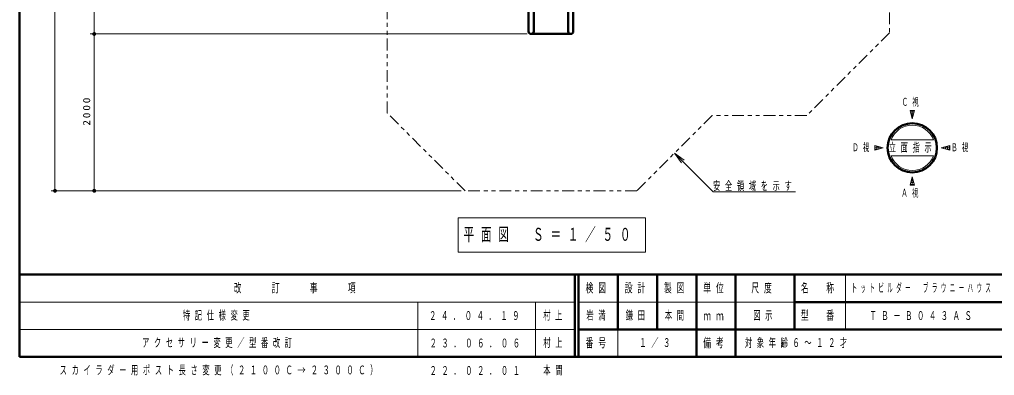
# Model space of a CAD drawing. Units: millimetres on the paper, scale 1:50. Extents: x -385 to 0, y -594 to 267.
# Drawn here: x -385 to -136.5, y -4.7 to 86.1 of the extents above; entities that cross this region are included whole.
import ezdxf

# ---------------------------------------------------------------- set-up
doc = ezdxf.new("R2010")
doc.units = ezdxf.units.MM
doc.linetypes.add('USER3', pattern=[8, 3, -1, 1, -1, 1, -1])
doc.layers.add('LY_1', color=140, linetype='Continuous', lineweight=50)
doc.styles.add('ＭＳ ゴシック', font='')
doc.styles.get('ＭＳ ゴシック').set_extended_font_data('MS Gothic')

# ---------------------------------------------------------------- blocks, each defined once
blk = doc.blocks.new('filled_dot')
at = {"color": 0, "linetype": 'Continuous', "lineweight": -2, "const_width": 1.25}
blk.add_lwpolyline([(-0.625, 0, 1), (0.625, 0, 1)], format="xyb", close=True, dxfattribs=at)

msp = doc.modelspace()

# ---------------------------------------------------------------- linework, layer by layer
at = {"layer": 'LY_1', "color": 7}
for p, q in [((-385, 267), (-385, 0)), ((-385, 21), (0, 21)), ((-385, 0), (0, 0))]:
    msp.add_line(p, q, dxfattribs=at)
at = {"layer": 'LY_1', "color": 7, "lineweight": 13}
for p, q in [((-375.954, 42.378), (-375.954, 233.722)), ((-365.954, 79.378), (-365.954, 200.722)), ((-255.613, 82.378), (-366.954, 82.378)), ((-255.613, 82.378), (-366.954, 82.378)), ((-365.954, 42.378), (-365.954, 82.378)), ((-156.888, 62.881), (-158.046, 62.881)), ((-157.467, 60.721), (-158.046, 62.881)), ((-158, 62.71), (-158, 62.881)), ((-157.944, 62.5), (-156.99, 62.5)), ((-157.5, 60.844), (-157.5, 62.881)), ((-156.888, 62.881), (-157.467, 60.721)), ((-157, 62.464), (-157, 62.881)), ((-157.81, 62), (-157.124, 62)), ((-157.676, 61.5), (-157.258, 61.5)), ((-157.542, 61), (-157.392, 61)), ((-162.896, 55.335), (-152.038, 55.335)), ((-167.013, 52.757), (-167.013, 53.914)), ((-164.853, 53.335), (-167.013, 53.914)), ((-167.013, 53.5), (-165.467, 53.5)), ((-167.013, 52.757), (-164.853, 53.335)), ((-167.013, 53), (-166.104, 53)), ((-167, 52.76), (-167, 53.911)), ((-166.5, 52.894), (-166.5, 53.777)), ((-166, 53.028), (-166, 53.643)), ((-165.5, 53.162), (-165.5, 53.509)), ((-165, 53.296), (-165, 53.375)), ((-150.082, 53.335), (-147.921, 53.914)), ((-147.921, 52.757), (-150.082, 53.335)), ((-150, 53.314), (-150, 53.357)), ((-149.5, 53.18), (-149.5, 53.491)), ((-149.467, 53.5), (-147.922, 53.5)), ((-149, 53.046), (-149, 53.625)), ((-148.83, 53), (-147.922, 53)), ((-148.5, 52.912), (-148.5, 53.759)), ((-148, 52.778), (-148, 53.893)), ((-147.922, 52.757), (-147.922, 53.914)), ((-216.306, 49.505), (-218.073, 51.979)), ((-218.073, 51.979), (-215.598, 50.212)), ((-218.073, 51.979), (-215.952, 49.858)), ((-218.073, 51.979), (-208.222, 42.128)), ((-162.896, 51.335), (-152.038, 51.335)), ((-158.046, 43.79), (-157.467, 45.95)), ((-157.722, 45), (-157.213, 45)), ((-157.588, 45.5), (-157.347, 45.5)), ((-157.5, 43.79), (-157.5, 45.827)), ((-157.467, 45.95), (-156.888, 43.79)), ((-272.451, 42.378), (-376.954, 42.378)), ((-272.451, 42.378), (-366.954, 42.378)), ((-158.046, 43.79), (-156.888, 43.79)), ((-158, 43.79), (-158, 43.961)), ((-157.99, 44), (-156.945, 44)), ((-157.856, 44.5), (-157.079, 44.5)), ((-157, 43.79), (-157, 44.206)), ((-208.222, 42.128), (-187.222, 42.128)), ((-273.238, 35.482), (-273.238, 26.682)), ((-225.438, 35.482), (-273.238, 35.482)), ((-225.438, 26.682), (-225.438, 35.482)), ((-273.238, 26.682), (-225.438, 26.682)), ((-174.5, 21), (-174.5, 7)), ((-385, 14), (-243.5, 14)), ((-283.5, 14), (-283.5, 0)), ((-253.5, 14), (-253.5, 0)), ((-242.5, 14), (-187.5, 14)), ((-385, 7), (-243.5, 7)), ((-232.5, 7), (-232.5, 0))]:
    msp.add_line(p, q, dxfattribs=at)
at = {"layer": 'LY_1'}
for p, q in [((-255.263, 83.028), (-255.263, 144.278)), ((-253.963, 83.028), (-253.963, 144.278)), ((-245.163, 83.028), (-245.163, 144.278)), ((-243.863, 83.028), (-243.863, 144.278)), ((-254.613, 82.378), (-244.513, 82.378)), ((-243.5, 21), (-243.5, 0)), ((-242.5, 21), (-242.5, 0)), ((-232.5, 21), (-232.5, 7)), ((-222.5, 21), (-222.5, 7)), ((-212.5, 21), (-212.5, 0)), ((-202.5, 21), (-202.5, 7)), ((-187.5, 21), (-187.5, 7)), ((-187.5, 14), (-70, 14)), ((-242.5, 7), (0, 7)), ((-202.5, 7), (-202.5, 0))]:
    msp.add_line(p, q, dxfattribs=at)
at = {"layer": 'LY_1', "color": 7, "linetype": 'USER3', "lineweight": 13}
msp.add_lwpolyline([(-144.792, 203.264), (-144.792, 160.179), (-160.172, 144.799), (-160.172, 98.955), (-163.283, 95.844), (-163.283, 82.669), (-184.371, 61.581), (-208.472, 61.581), (-227.675, 42.378), (-271.451, 42.378), (-291.263, 62.19), (-291.263, 107.867), (-332.344, 107.867), (-353.954, 129.477), (-353.954, 175.039), (-332.344, 196.649), (-286.527, 196.649), (-286.217, 196.959), (-280.022, 196.959), (-266.451, 210.53), (-250.767, 210.53), (-227.575, 233.722), (-175.25, 233.722)], close=True, dxfattribs=at)
at = {"layer": 'LY_1'}
msp.add_circle((-157.467, 53.335), 6.286, dxfattribs=at)
for centre, start, end in [((-254.613, 83.028), 180, 270), ((-254.613, 83.028), 270, 0), ((-244.513, 83.028), 180, 270), ((-244.513, 83.028), 270, 0)]:
    msp.add_arc(centre, 0.65, start, end, dxfattribs=at)
at = {"layer": 'LY_1', "color": 7, "lineweight": 13}
for start, end in [(20.22325, 159.77675), (200.22325, 339.77675)]:
    msp.add_arc((-157.467, 53.335), 5.786, start, end, dxfattribs=at)

# ---------------------------------------------------------------- block references
at = {"layer": 'LY_1', "color": 7, "lineweight": 13, "xscale": 0.4, "yscale": 0.4}
for p, rotation in [((-365.954, 82.378), 270), ((-365.954, 82.378), 270), ((-375.954, 42.378), 90), ((-365.954, 42.378), 90)]:
    msp.add_blockref('filled_dot', p, dxfattribs=dict(at, rotation=rotation))

# ---------------------------------------------------------------- texts
at = {"layer": 'LY_1', "color": 7, "insert": (-366.954, 62.801), "char_height": 1.833, "attachment_point": 8, "rotation": 90, "style": 'ＭＳ ゴシック'}
msp.add_mtext('\\T1.33;\\W1.15;2000', dxfattribs=at)
at = {"layer": 'LY_1', "color": 7, "style": 'ＭＳ ゴシック'}
for s, insert, char_height, attachment_point in [('\\T1.64;\\W0.6;Ｃ視', (-157.467, 64.941), 1.979, 5), ('\\T1.64;\\W0.6;Ｄ視', (-170.073, 53.335), 1.979, 5), ('\\T1.64;\\W0.6;立面指示', (-163.467, 53.335), 2.199, 4), ('\\T1.64;\\W0.6;Ｂ視', (-144.862, 53.335), 1.979, 5), ('\\T1.64;\\W0.6;安全領域を示す', (-208.222, 42.278), 2.199, 7), ('\\T1.64;\\W0.6;Ａ視', (-157.567, 41.73), 1.979, 5), ('\\T1.64;\\W0.6;平面図\u3000Ｓ＝１／５０', (-271.838, 31.082), 3.299, 4), ('\\T1.64;\\W0.6;改\u3000\u3000訂\u3000\u3000事\u3000\u3000項', (-314.25, 17.5), 2.346, 5), ('\\T1.64;\\W0.6;検図', (-237.5, 17.5), 2.346, 5), ('\\T1.64;\\W0.6;設計', (-227.5, 17.5), 2.346, 5), ('\\T1.64;\\W0.6;製図', (-217.5, 17.5), 2.346, 5), ('\\T1.64;\\W0.6;単位', (-207.5, 17.5), 2.346, 5), ('\\T1.64;\\W0.6;尺度', (-195.25, 17.5), 2.346, 5), ('\\T1.64;\\W0.6;名\u3000称', (-181, 17.5), 2.346, 5), ('\\T1.64;\\W0.45;トットビルダー\u3000ブラウニーハウス', (-154.75, 17.5), 2.199, 5), ('\\T1.64;\\W0.6;特記仕様変更', (-334.25, 10.5), 2.199, 5), ('\\T1.64;\\W0.6;２４．０４．１９', (-268.5, 10.5), 2.199, 5), ('\\T1.64;\\W0.6;村上', (-248.5, 10.5), 2.199, 5), ('\\T1.64;\\W0.6;岩満', (-237.5, 10.5), 2.199, 5), ('\\T1.64;\\W0.6;鎌田', (-230.5, 10.5), 2.199, 4), ('\\T1.64;\\W0.6;本間', (-217.5, 10.5), 2.199, 5), ('\\T1.64;\\W0.6;ｍｍ', (-207.5, 10.5), 2.346, 5), ('\\T1.64;\\W0.6;図示', (-198, 10.5), 2.199, 4), ('\\T1.64;\\W0.6;型\u3000番', (-181, 10.5), 2.346, 5), ('\\T1.64;\\W0.6;ＴＢ－Ｂ０４３ＡＳ', (-154.75, 10.5), 2.199, 5), ('\\T1.64;\\W0.6;アクセサリー変更／型番改訂', (-353.75, 3.5), 2.199, 4), ('\\T1.64;\\W0.6;村上', (-251.5, 3.5), 2.199, 4), ('\\T1.64;\\W0.6;番号', (-237.5, 3.5), 2.346, 5), ('\\T1.64;\\W0.6;１／３', (-222.5, 3.5), 2.199, 5), ('\\T1.64;\\W0.6;備考', (-207.5, 3.5), 2.346, 5), ('\\T1.64;\\W0.6;対象年齢６～１２才', (-186.5, 3.5), 2.199, 5), ('\\T1.64;\\W0.6;２３．０６．０６', (-280.5, 3.5), 2.199, 4), ('\\T1.64;\\W0.6;スカイラダー用ポスト長さ変更（２１００Ｃ→２３００Ｃ）', (-374.75, -3.5), 2.199, 4), ('\\T1.64;\\W0.6;２２．０２．０１', (-280.5, -3.5), 2.199, 4), ('\\T1.64;\\W0.6;本間', (-251.5, -3.5), 2.199, 4)]:
    msp.add_mtext(s, dxfattribs=dict(at, insert=insert, char_height=char_height, attachment_point=attachment_point))

doc.saveas('drawing.dxf')
